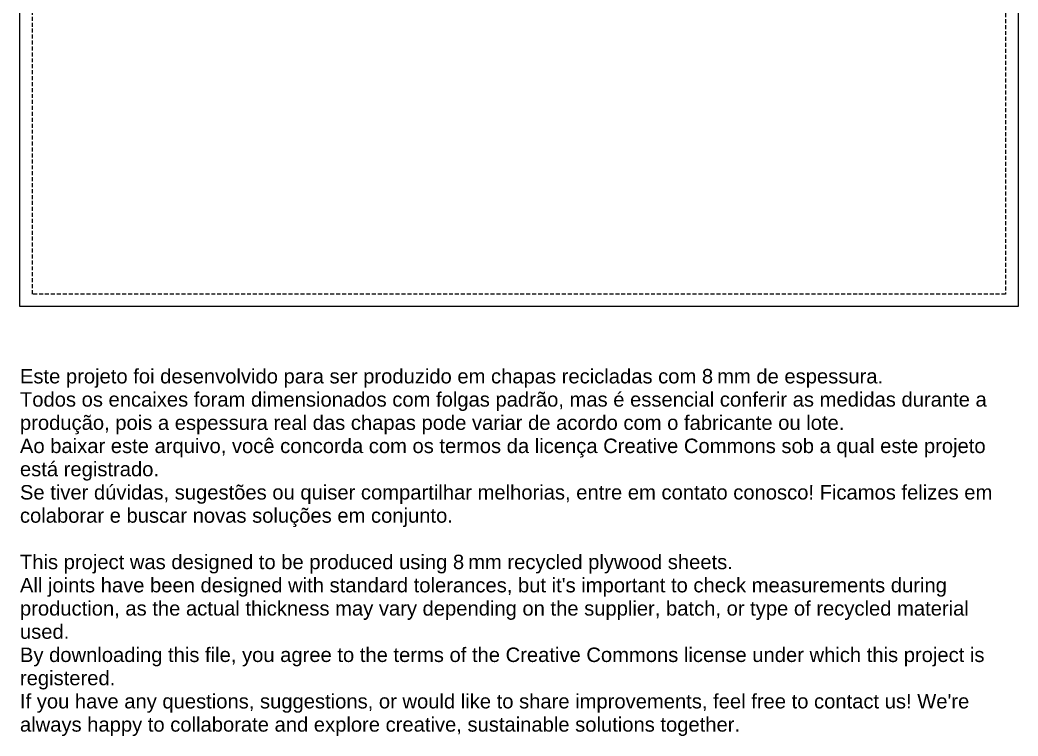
# Model space of a CAD drawing. Header units: inches. Extents: x 15 to 2770, y 10 to 4091.
# Drawn here: x 15 to 1615, y 903 to 2051 of the extents above; entities that cross this region are included whole.
import ezdxf

# ---------------------------------------------------------------- set-up
doc = ezdxf.new("R2010")
doc.units = ezdxf.units.IN
doc.header["$MEASUREMENT"] = 0
doc.linetypes.add('DASHED2', pattern=[9.525, 6.35, -3.175])
doc.layers.add('Chapa', color=250, linetype='Continuous', plot=False)
doc.layers.add('MARGEM_DE_SEGURANÇA_20.0MM', color=93, linetype='DASHED2', true_color=0x66cc66, plot=False)
doc.styles.get("Standard").update_dxf_attribs({"font": 'arial.ttf'})

# ---------------------------------------------------------------- blocks, each defined once
blk = doc.blocks.new('Block sheet')
at = {"layer": 'Chapa'}
blk.add_lwpolyline([(15.2, 1591.2), (15.2, 4091.2), (1615.2, 4091.2), (1615.2, 1591.2)], close=True, dxfattribs=at)
at = {"layer": 'MARGEM_DE_SEGURANÇA_20.0MM'}
blk.add_lwpolyline([(1595.2, 4071.2), (1595.2, 1611.2), (35.2, 1611.2), (35.2, 4071.2)], close=True, dxfattribs=at)
at = {"color": 0, "insert": (15.2, 1491.2), "char_height": 23.1574, "width": 1600, "attachment_point": 1, "line_spacing_factor": 0.963855}
blk.add_mtext("Este projeto foi desenvolvido para ser produzido em chapas recicladas com 8\u202fmm de espessura.^JTodos os encaixes foram dimensionados com folgas padrão, mas é essencial conferir as medidas durante a produção, pois a espessura real das chapas pode variar de acordo com o fabricante ou lote.^JAo baixar este arquivo, você concorda com os termos da licença Creative Commons sob a qual este projeto está registrado.^JSe tiver dúvidas, sugestões ou quiser compartilhar melhorias, entre em contato conosco! Ficamos felizes em colaborar e buscar novas soluções em conjunto.\\P\\PThis project was designed to be produced using 8\u202fmm recycled plywood sheets.^JAll joints have been designed with standard tolerances, but it's important to check measurements during production, as the actual thickness may vary depending on the supplier, batch, or type of recycled material used.^JBy downloading this file, you agree to the terms of the Creative Commons license under which this project is registered.^JIf you have any questions, suggestions, or would like to share improvements, feel free to contact us! We're always happy to collaborate and explore creative, sustainable solutions together.", dxfattribs=at)

msp = doc.modelspace()

# ---------------------------------------------------------------- block references
at = {"layer": 'Defpoints'}
msp.add_blockref('Block sheet', (0, 0), dxfattribs=at)

doc.saveas('drawing.dxf')
